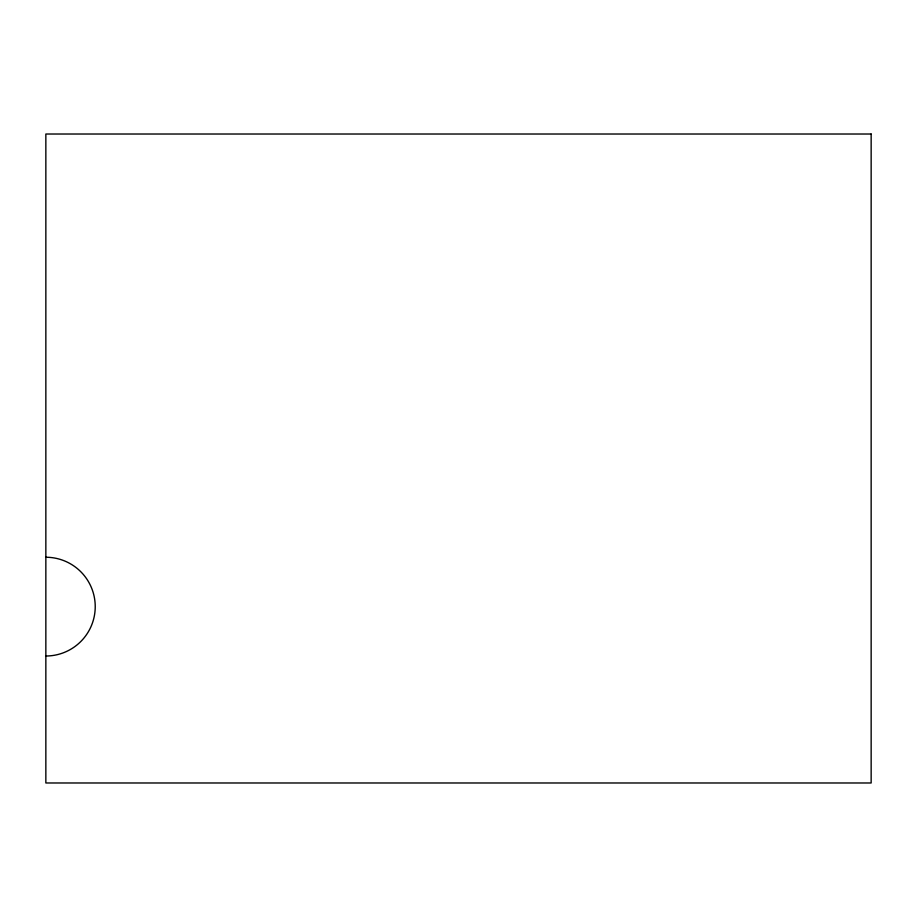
<?xml version="1.0" encoding="UTF-8"?>
<svg xmlns="http://www.w3.org/2000/svg" width="917" height="917" viewBox="0 0 917 917"><rect width="100%" height="100%" fill="white"/><g stroke="black" fill="none" stroke-linecap="round" stroke-linejoin="round"><path stroke-width="1.38" d="M45.85 557.249A49.38 49.38 0 0 1 95.23 606.63A49.38 49.38 0 0 1 45.85 656.01M871.15 134.02L45.85 134.02L45.85 782.98L871.15 782.98L871.15 134.02"/></g></svg>
